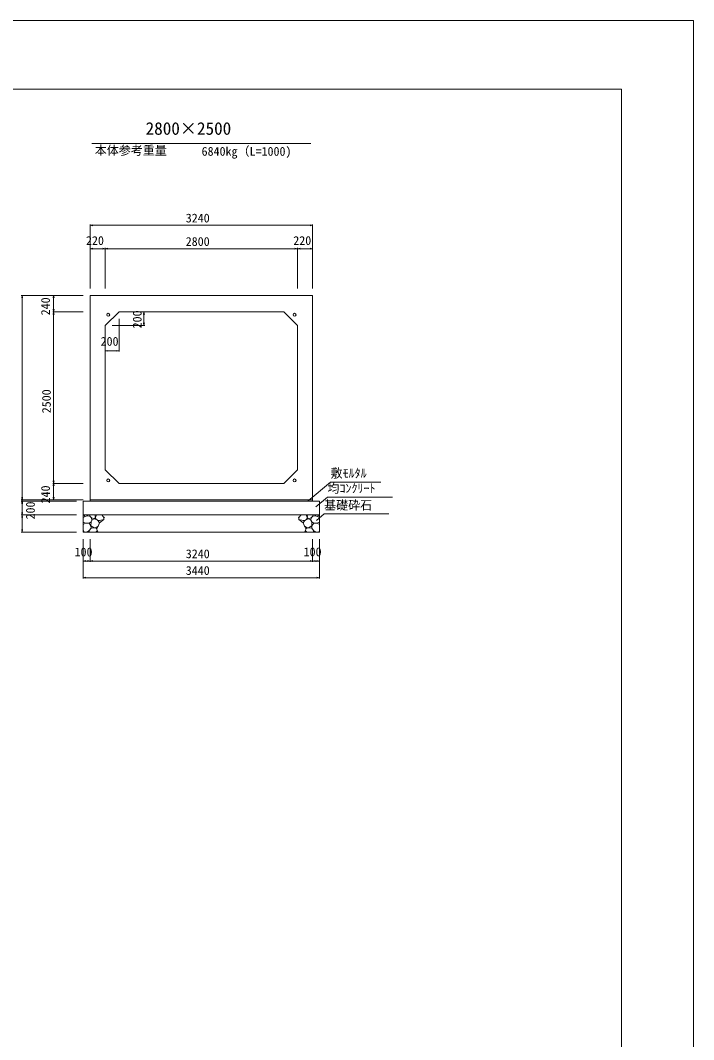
# Model space of a CAD drawing. Units: millimetres on the paper. Extents: x 0 to 841, y 0 to 594.
# Drawn here: x 644.9 to 841, y 297 to 594 of the extents above; entities that cross this region are included whole.
import ezdxf
from ezdxf.enums import TextEntityAlignment as Align

# ---------------------------------------------------------------- set-up
doc = ezdxf.new("R2010")
doc.units = ezdxf.units.MM
for name, color, linetype, lineweight in [('D-STR-DIM（寸法）', 7, 'Continuous', 18), ('D-STR-HTXT（旗揚げ）', 4, 'Continuous', 18), ('D-STR-STRn（構造物）', 5, 'Continuous', 18), ('D-STR（構造物外形線）', 1, 'Continuous', 18), ('D-TTL(外枠）', 2, 'Continuous', 18), ('DEFPOINTS_2', 8, 'Continuous', 18)]:
    doc.layers.add(name, color=color, linetype=linetype, lineweight=lineweight)
doc.layers.add('D-STR-TXT（文字）', color=7, linetype='Continuous')
doc.styles.add('ＭＳ ゴシック', font='')
doc.styles.get('ＭＳ ゴシック').set_extended_font_data('MS Gothic')

msp = doc.modelspace()

# ---------------------------------------------------------------- linework, layer by layer
at = {"layer": 'D-STR-DIM（寸法）'}
for p, q in [((665.197, 515.877), (665.197, 534.552)), ((665.197, 534.302), (665.947, 534.427)), ((665.197, 534.302), (665.297, 534.302)), ((665.947, 534.177), (665.197, 534.302)), ((729.897, 534.302), (665.297, 534.302)), ((729.247, 534.427), (729.997, 534.302)), ((729.997, 534.302), (729.247, 534.177)), ((729.997, 534.302), (729.897, 534.302)), ((729.997, 515.877), (729.997, 534.552)), ((665.197, 515.877), (665.197, 527.719)), ((665.197, 527.469), (665.947, 527.594)), ((665.197, 527.469), (665.297, 527.469)), ((665.947, 527.344), (665.197, 527.469)), ((665.297, 527.469), (669.497, 527.469)), ((668.847, 527.594), (669.597, 527.469)), ((669.597, 527.469), (668.847, 527.344)), ((669.597, 527.469), (669.497, 527.469)), ((669.597, 515.877), (669.597, 527.719)), ((669.597, 515.877), (669.597, 527.719)), ((669.597, 527.469), (670.347, 527.594)), ((669.597, 527.469), (669.697, 527.469)), ((670.347, 527.344), (669.597, 527.469)), ((669.697, 527.469), (725.497, 527.469)), ((724.847, 527.594), (725.597, 527.469)), ((725.597, 527.469), (724.847, 527.344)), ((725.597, 527.469), (725.497, 527.469)), ((725.597, 515.877), (725.597, 527.719)), ((725.597, 515.877), (725.597, 527.719)), ((725.597, 527.469), (726.347, 527.594)), ((725.597, 527.469), (725.697, 527.469)), ((726.347, 527.344), (725.597, 527.469)), ((725.697, 527.469), (729.897, 527.469)), ((729.247, 527.594), (729.997, 527.469)), ((729.997, 527.469), (729.247, 527.344)), ((729.997, 527.469), (729.897, 527.469)), ((729.997, 515.877), (729.997, 527.719)), ((663.197, 513.877), (645.13, 513.877)), ((645.255, 513.127), (645.38, 513.877)), ((645.38, 513.877), (645.38, 513.777)), ((645.38, 513.877), (645.505, 513.127)), ((663.197, 513.877), (654.303, 513.877)), ((654.428, 513.127), (654.553, 513.877)), ((654.553, 513.877), (654.553, 513.777)), ((654.553, 513.877), (654.678, 513.127)), ((645.38, 513.777), (645.38, 454.377)), ((654.553, 513.777), (654.553, 509.177)), ((663.197, 509.077), (654.303, 509.077)), ((663.197, 509.077), (654.303, 509.077)), ((654.553, 509.077), (654.428, 509.827)), ((654.428, 508.327), (654.553, 509.077)), ((654.678, 509.827), (654.553, 509.077)), ((654.553, 509.077), (654.553, 509.177)), ((654.553, 509.077), (654.553, 508.977)), ((654.553, 509.077), (654.678, 508.327)), ((654.553, 459.177), (654.553, 508.977)), ((675.597, 509.077), (681.102, 509.077)), ((680.727, 508.327), (680.852, 509.077)), ((680.852, 509.077), (680.852, 508.977)), ((680.852, 509.077), (680.977, 508.327)), ((680.852, 505.177), (680.852, 508.977)), ((671.597, 505.077), (681.102, 505.077)), ((673.597, 507.077), (673.597, 497.479)), ((680.852, 505.077), (680.727, 505.827)), ((680.977, 505.827), (680.852, 505.077)), ((680.852, 505.077), (680.852, 505.177)), ((669.597, 503.077), (669.597, 497.479)), ((669.597, 497.729), (670.347, 497.854)), ((669.597, 497.729), (669.697, 497.729)), ((670.347, 497.604), (669.597, 497.729)), ((673.497, 497.729), (669.697, 497.729)), ((672.847, 497.854), (673.597, 497.729)), ((673.597, 497.729), (672.847, 497.604)), ((673.597, 497.729), (673.497, 497.729)), ((663.197, 459.077), (654.303, 459.077)), ((663.197, 459.077), (654.303, 459.077)), ((654.553, 459.077), (654.428, 459.827)), ((654.428, 458.327), (654.553, 459.077)), ((654.678, 459.827), (654.553, 459.077)), ((654.553, 459.077), (654.553, 459.177)), ((654.553, 459.077), (654.553, 458.977)), ((654.553, 459.077), (654.678, 458.327)), ((654.553, 458.977), (654.553, 454.377)), ((645.38, 454.277), (645.255, 455.027)), ((645.38, 453.877), (645.255, 454.627)), ((645.505, 455.027), (645.38, 454.277)), ((645.505, 454.627), (645.38, 453.877)), ((654.553, 454.277), (654.428, 455.027)), ((654.678, 455.027), (654.553, 454.277)), ((663.197, 454.277), (645.13, 454.277)), ((663.197, 454.277), (645.13, 454.277)), ((661.197, 453.877), (645.13, 453.877)), ((661.197, 453.877), (645.13, 453.877)), ((645.255, 453.527), (645.38, 454.277)), ((645.255, 453.127), (645.38, 453.877)), ((645.38, 454.277), (645.38, 454.377)), ((645.38, 454.277), (645.38, 454.177)), ((645.38, 454.277), (645.505, 453.527)), ((645.38, 454.177), (645.38, 453.977)), ((645.38, 453.877), (645.38, 453.977)), ((645.38, 453.877), (645.38, 453.777)), ((645.38, 453.877), (645.505, 453.127)), ((645.38, 453.777), (645.38, 449.977)), ((663.197, 454.277), (654.303, 454.277)), ((654.553, 454.277), (654.553, 454.377)), ((661.197, 449.877), (645.13, 449.877)), ((661.197, 449.877), (645.13, 449.877)), ((645.38, 449.877), (645.255, 450.627)), ((645.255, 449.127), (645.38, 449.877)), ((645.505, 450.627), (645.38, 449.877)), ((645.38, 449.877), (645.38, 449.977)), ((645.38, 449.877), (645.38, 449.777)), ((645.38, 449.877), (645.505, 449.127)), ((645.38, 449.777), (645.38, 444.977)), ((645.38, 444.877), (645.255, 445.627)), ((645.505, 445.627), (645.38, 444.877)), ((661.197, 444.877), (645.13, 444.877)), ((645.38, 444.877), (645.38, 444.977)), ((663.197, 442.877), (663.197, 431.35)), ((663.197, 442.877), (663.197, 436.214)), ((665.197, 442.877), (665.197, 436.214)), ((665.197, 442.877), (665.197, 436.214)), ((729.997, 442.877), (729.997, 436.214)), ((729.997, 442.877), (729.997, 436.214)), ((731.997, 442.877), (731.997, 436.214)), ((731.997, 442.877), (731.997, 431.35)), ((663.197, 436.464), (663.947, 436.589)), ((663.197, 436.464), (663.297, 436.464)), ((663.947, 436.339), (663.197, 436.464)), ((663.297, 436.464), (665.097, 436.464)), ((664.447, 436.589), (665.197, 436.464)), ((665.197, 436.464), (664.447, 436.339)), ((665.197, 436.464), (665.097, 436.464)), ((665.197, 436.464), (665.947, 436.589)), ((665.197, 436.464), (665.297, 436.464)), ((665.947, 436.339), (665.197, 436.464)), ((665.297, 436.464), (729.897, 436.464)), ((729.247, 436.589), (729.997, 436.464)), ((729.997, 436.464), (729.247, 436.339)), ((729.997, 436.464), (729.897, 436.464)), ((729.997, 436.464), (730.747, 436.589)), ((729.997, 436.464), (730.097, 436.464)), ((730.747, 436.339), (729.997, 436.464)), ((730.097, 436.464), (731.897, 436.464)), ((731.247, 436.589), (731.997, 436.464)), ((731.997, 436.464), (731.247, 436.339)), ((731.997, 436.464), (731.897, 436.464)), ((663.197, 431.6), (663.947, 431.725)), ((663.197, 431.6), (663.297, 431.6)), ((663.947, 431.475), (663.197, 431.6)), ((663.297, 431.6), (731.897, 431.6)), ((731.247, 431.725), (731.997, 431.6)), ((731.997, 431.6), (731.247, 431.475)), ((731.997, 431.6), (731.897, 431.6))]:
    msp.add_line(p, q, dxfattribs=at)
at = {"layer": 'D-STR-HTXT（旗揚げ）'}
for p, q in [((665.706, 558.12), (729.489, 558.12)), ((728.753, 454.033), (735.231, 459.475)), ((749.893, 459.475), (735.231, 459.475)), ((730.97, 452.262), (734.318, 455.076)), ((753.244, 455.076), (734.318, 455.076)), ((731.089, 448.273), (733.343, 450.167)), ((752.207, 450.167), (733.343, 450.167))]:
    msp.add_line(p, q, dxfattribs=at)
at = {"layer": 'D-STR-STRn（構造物）'}
for p, q in [((663.197, 453.877), (731.997, 453.877)), ((663.197, 453.877), (663.197, 444.877)), ((665.197, 454.277), (665.197, 453.877)), ((729.997, 454.277), (729.997, 453.877)), ((731.997, 453.877), (731.997, 444.877)), ((663.197, 449.877), (731.997, 449.877)), ((663.729, 449.482), (663.197, 449.169)), ((663.729, 449.482), (663.398, 449.877)), ((664.315, 449.671), (663.729, 449.482)), ((664.315, 449.671), (664.506, 449.877)), ((665.123, 449.541), (664.315, 449.671)), ((665.123, 449.541), (665.104, 449.877)), ((665.61, 449.009), (665.123, 449.541)), ((665.699, 448.389), (665.61, 449.009)), ((666.383, 448.743), (665.61, 449.009)), ((665.699, 448.389), (666.383, 448.743)), ((666.785, 449.159), (666.383, 448.743)), ((666.383, 448.743), (667.21, 448.437)), ((666.558, 449.877), (666.785, 449.159)), ((666.785, 449.159), (667.065, 449.877)), ((666.785, 449.159), (666.942, 448.537)), ((667.924, 448.238), (669.206, 448.566)), ((667.93, 447.596), (669.206, 448.566)), ((668.56, 449.877), (669.206, 449.157)), ((669.206, 449.157), (669.425, 449.266)), ((669.206, 449.157), (669.206, 448.566)), ((669.206, 448.566), (669.231, 448.56)), ((725.989, 449.157), (725.77, 449.266)), ((725.989, 448.566), (725.963, 448.56)), ((726.635, 449.877), (725.989, 449.157)), ((725.989, 449.157), (725.989, 448.566)), ((727.27, 448.238), (725.989, 448.566)), ((727.265, 447.596), (725.989, 448.566)), ((728.811, 448.743), (727.984, 448.437)), ((728.409, 449.159), (728.129, 449.877)), ((728.409, 449.159), (728.253, 448.537)), ((728.636, 449.877), (728.409, 449.159)), ((728.409, 449.159), (728.811, 448.743)), ((728.811, 448.743), (729.584, 449.009)), ((729.496, 448.389), (728.811, 448.743)), ((729.496, 448.389), (729.584, 449.009)), ((729.584, 449.009), (730.072, 449.541)), ((730.072, 449.541), (730.09, 449.877)), ((730.072, 449.541), (730.88, 449.671)), ((730.88, 449.671), (730.689, 449.877)), ((730.88, 449.671), (731.465, 449.482)), ((731.465, 449.482), (731.797, 449.877)), ((731.465, 449.482), (731.997, 449.169)), ((663.845, 447.468), (663.197, 447.741)), ((663.197, 447.1), (663.845, 447.468)), ((663.845, 447.468), (664.864, 447.451)), ((664.864, 447.451), (665.463, 447.917)), ((665.393, 446.717), (664.864, 447.451)), ((664.906, 445.343), (665.456, 446.041)), ((665.393, 446.717), (665.463, 447.917)), ((665.456, 446.041), (665.393, 446.717)), ((665.393, 446.717), (666.386, 446.179)), ((666.386, 446.179), (665.456, 446.041)), ((665.463, 447.917), (665.699, 448.389)), ((666.805, 446.148), (666.386, 446.179)), ((667.566, 446.624), (666.805, 446.148)), ((666.805, 446.148), (667.122, 445.823)), ((667.122, 445.823), (667.566, 446.624)), ((667.241, 445.254), (667.122, 445.823)), ((667.21, 448.437), (667.516, 448.147)), ((667.363, 448.292), (667.924, 448.238)), ((667.516, 448.147), (667.93, 447.596)), ((667.93, 447.596), (667.566, 446.624)), ((727.678, 448.147), (727.265, 447.596)), ((727.265, 447.596), (727.628, 446.624)), ((727.831, 448.292), (727.27, 448.238)), ((728.073, 445.823), (727.628, 446.624)), ((727.628, 446.624), (728.389, 446.148)), ((727.984, 448.437), (727.678, 448.147)), ((727.954, 445.254), (728.073, 445.823)), ((728.389, 446.148), (728.073, 445.823)), ((728.389, 446.148), (728.809, 446.179)), ((729.802, 446.717), (728.809, 446.179)), ((728.809, 446.179), (729.738, 446.041)), ((729.731, 447.917), (729.496, 448.389)), ((729.802, 446.717), (729.731, 447.917)), ((730.331, 447.451), (729.731, 447.917)), ((729.738, 446.041), (729.802, 446.717)), ((730.288, 445.343), (729.738, 446.041)), ((729.802, 446.717), (730.331, 447.451)), ((731.349, 447.468), (730.331, 447.451)), ((731.349, 447.468), (731.997, 447.741)), ((731.997, 447.1), (731.349, 447.468)), ((663.411, 444.877), (663.197, 445.322)), ((663.197, 444.877), (731.997, 444.877)), ((664.224, 444.969), (663.845, 444.877)), ((664.224, 444.969), (664.906, 445.343)), ((664.852, 444.993), (664.224, 444.969)), ((665.115, 444.877), (664.852, 444.993)), ((664.906, 445.343), (664.919, 444.995)), ((666.864, 444.877), (667.241, 445.254)), ((667.241, 445.254), (667.436, 445.072)), ((727.954, 445.254), (727.759, 445.072)), ((728.331, 444.877), (727.954, 445.254)), ((730.08, 444.877), (730.342, 444.993)), ((730.288, 445.343), (730.276, 444.995)), ((730.971, 444.969), (730.288, 445.343)), ((730.342, 444.993), (730.971, 444.969)), ((730.971, 444.969), (731.35, 444.877)), ((731.784, 444.877), (731.997, 445.322))]:
    msp.add_line(p, q, dxfattribs=at)
at = {"layer": 'D-STR（構造物外形線）'}
for p, q in [((729.997, 513.877), (665.197, 513.877)), ((665.197, 513.877), (665.197, 454.277)), ((729.997, 454.277), (729.997, 513.877)), ((673.597, 509.077), (669.597, 505.077)), ((721.597, 509.077), (673.597, 509.077)), ((725.597, 505.077), (721.597, 509.077)), ((669.597, 505.077), (669.597, 463.077)), ((725.597, 463.077), (725.597, 505.077)), ((669.597, 463.077), (673.597, 459.077)), ((725.597, 463.077), (721.597, 459.077)), ((673.597, 459.077), (721.597, 459.077)), ((665.197, 454.277), (729.997, 454.277))]:
    msp.add_line(p, q, dxfattribs=at)
for centre in [(670.466, 508.209), (724.729, 508.209), (670.466, 459.946), (724.729, 459.946)]:
    msp.add_circle(centre, 0.44, dxfattribs=at)
at = {"layer": 'D-TTL(外枠）'}
for p in [(25, 574), (820, 20)]:
    msp.add_line(p, (820, 574), dxfattribs=at)
at = {"layer": 'DEFPOINTS_2'}
for p in [(0, 594), (841, 0)]:
    msp.add_line(p, (841, 594), dxfattribs=at)

# ---------------------------------------------------------------- texts
at = {"layer": 'D-STR-DIM（寸法）', "style": 'ＭＳ ゴシック'}
for s, p in [('3240', (693.04, 534.352)), ('220', (663.968, 527.794)), ('2800', (693.031, 527.519)), ('220', (724.368, 527.794)), ('200', (668.225, 498.424)), ('100', (660.645, 437.04)), ('3240', (693.04, 436.514)), ('100', (727.374, 437.081)), ('3440', (693.04, 431.65))]:
    msp.add_text(s, height=2.566, dxfattribs=at).set_placement(p, align=Align.BOTTOM_LEFT)
for s, p in [('240', (654.228, 508.049)), ('200', (680.944, 504.247)), ('2500', (654.503, 479.511)), ('240', (654.228, 453.249)), ('200', (649.818, 448.569))]:
    msp.add_text(s, height=2.566, rotation=90, dxfattribs=at).set_placement(p, align=Align.BOTTOM_LEFT)
at = {"layer": 'D-STR-TXT（文字）', "style": 'ＭＳ ゴシック'}
for s, height, p in [('2800×2500', 3.666, (681.354, 559.569)), ('本体参考重量', 2.566, (666.536, 554.053)), ('6840kg（L=1000)', 2.566, (697.656, 553.789)), ('敷ﾓﾙﾀﾙ', 2.566, (735.231, 459.975)), ('均ｺﾝｸﾘｰﾄ', 2.566, (734.318, 455.576)), ('基礎砕石', 2.566, (733.343, 450.667))]:
    msp.add_text(s, height=height, dxfattribs=at).set_placement(p, align=Align.BOTTOM_LEFT)

doc.saveas('drawing.dxf')
